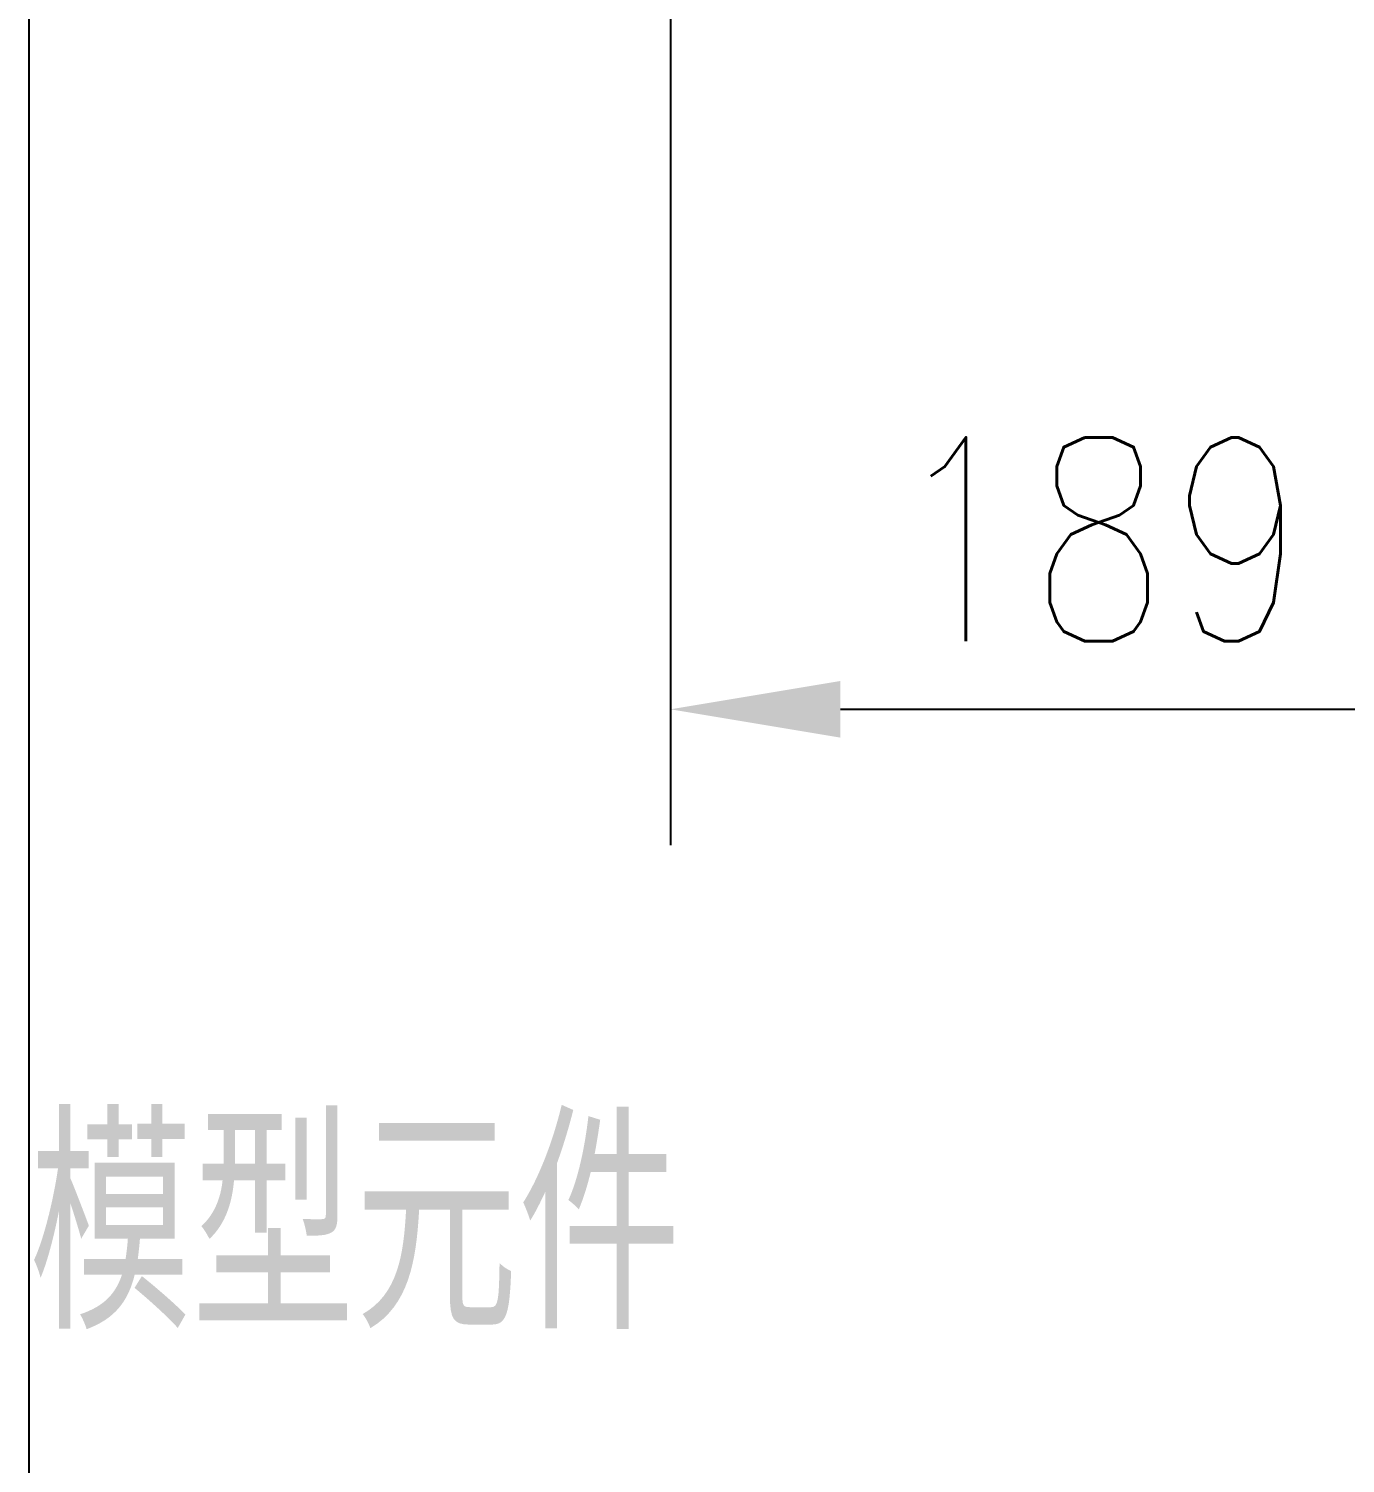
# Model space of a CAD drawing. Extents: x -4754 to 8167, y -19960 to 3942.
# Drawn here: x -4261.9 to -3971.3, y 1172.7 to 1489.3 of the extents above; entities that cross this region are included whole.
import ezdxf

# ---------------------------------------------------------------- set-up
doc = ezdxf.new("R2010")
doc.units = 0
doc.header["$LTSCALE"] = 3
doc.layers.get('0').update_dxf_attribs({"linetype": 'CONTINUOUS'})
doc.layers.add('HB_DIM', color=1, linetype='CONTINUOUS')
doc.styles.get("Standard").update_dxf_attribs({"font": 'ROMANS.shx', "width": 0.8, "bigfont": 'chineset.shx'})
doc.dimstyles.new('150cm', dxfattribs={"dimscale": 15, "dimtxt": 3, "dimasz": 2.5, "dimexe": 2, "dimexo": 2, "dimgap": 1, "dimtad": 1, "dimdsep": 46, "dimtxsty": 'Standard', "dimcen": 0, "dimclrt": 2, "dimadec": 0, "dimazin": 0, "dimtfac": 1, "dimtix": 1, "dimtmove": 2, "dimatfit": 3, "dimfxl": 1, "dimtolj": 1, "dimtzin": 0, "dimarcsym": 0})

# ---------------------------------------------------------------- blocks, each defined once
blk = doc.blocks.new('*D50')
at = {"layer": 'HB_DIM', "color": 0, "lineweight": -2, "transparency": 16777216}
for p, q in [((-4120.28, 1609.13), (-4120.28, 1309.13)), ((-3931.28, 1459.13), (-3931.28, 1309.13)), ((-4082.78, 1339.13), (-3968.78, 1339.13))]:
    blk.add_line(p, q, dxfattribs=at)
at = {"layer": 'HB_DIM', "color": 0, "transparency": 16777216}
for points in [[(-4082.78, 1345.38), (-4082.78, 1332.88), (-4120.28, 1339.13)], [(-3968.78, 1345.38), (-3968.78, 1332.88), (-3931.28, 1339.13)]]:
    blk.add_solid(points, dxfattribs=at)
at = {"layer": 'HB_DIM', "color": 2, "transparency": 16777216, "insert": (-4025.78, 1376.63), "char_height": 45, "attachment_point": 5}
blk.add_mtext('\\A1;189', dxfattribs=at)

msp = doc.modelspace()

# ---------------------------------------------------------------- linework, layer by layer
at = {"color": 7, "linetype": 'Continuous'}
msp.add_lwpolyline([(-4261.946, 2242.613), (-4261.946, 583.27), (-1735.853, 583.27), (-1735.853, 2242.613)], close=True, dxfattribs=at)

# ---------------------------------------------------------------- texts
at = {"linetype": 'Continuous', "insert": (-4261.946, 1247.362), "char_height": 45, "width": 231.61621, "attachment_point": 1}
msp.add_mtext('{模型元件}', dxfattribs=at)

# ---------------------------------------------------------------- dimensions: what is measured, and where the dimension line sits
at = {"layer": 'HB_DIM'}
dim = msp.add_linear_dim(base=(-3931.279, 1339.127), p1=(-4120.279, 1639.127), p2=(-3931.279, 1489.127), dimstyle='150cm', dxfattribs=at)
dim.commit()
dim.dimension.update_dxf_attribs({"geometry": '*D50', "text_midpoint": (-4025.779, 1376.627)})

doc.saveas('drawing.dxf')
